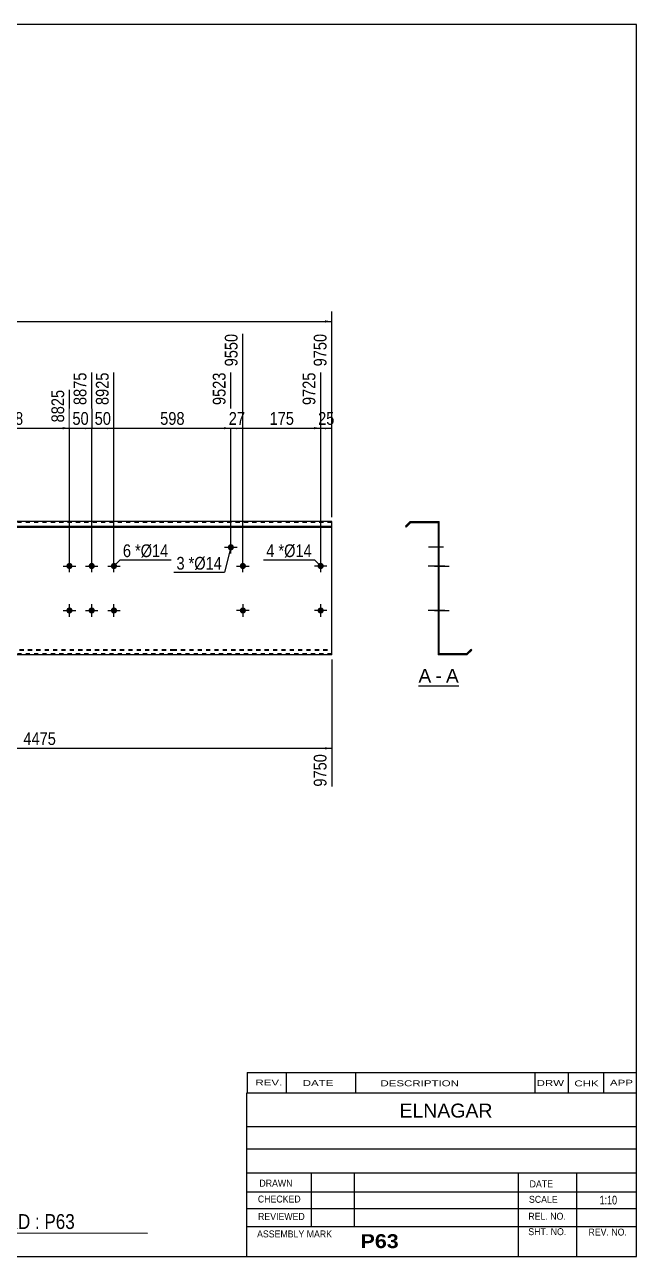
# Model space of a CAD drawing. Header units: millimetres. Extents: x -71 to 331, y -150 to 127.
# Drawn here: x 193.7 to 331.2, y -150.2 to 126.8 of the extents above; entities that cross this region are included whole.
import ezdxf

# ---------------------------------------------------------------- set-up
doc = ezdxf.new("R2010")
doc.units = ezdxf.units.MM
doc.linetypes.add('DXK_LINE_DOT1', pattern=[1.8814, 0.9407, -0.9407])
doc.styles.add('Arial', font='ARIAL.TTF', dxfattribs={"height": 0.2})
doc.styles.add('Arial Bold', font='ARIALBD.TTF', dxfattribs={"height": 0.2})
doc.styles.add('Arial Narrow', font='ARIALN.TTF', dxfattribs={"height": 0.2})

# ---------------------------------------------------------------- blocks, each defined once
blk = doc.blocks.new('Unknown-629084247-2036')
at = {"color": 5, "linetype": 'Continuous'}
for p, q in [((331.25, 126.75), (-68.75, 126.75)), ((-68.75, 126.75), (-68.75, -150.25)), ((331.25, -150.25), (331.25, 126.75)), ((-68.75, -150.25), (331.25, -150.25))]:
    blk.add_line(p, q, dxfattribs=at)
at = {"color": 174, "linetype": 'Continuous', "style": 'Arial'}
blk.add_text('Tekla structures', height=1.9102, rotation=90, dxfattribs=at).set_placement((-69.25, -149.75))
blk = doc.blocks.new('Unknown-629084247-12 - 1243')
at = {"color": 7, "linetype": 'Continuous'}
blk.add_line((282.27, -21.95), (291.3, -21.95), dxfattribs=at)
at = {"color": 0, "linetype": 'Continuous'}
blk.add_wipeout([(285.11, -21.2), (285.11, -18), (282.27, -18), (282.27, -21.2)], dxfattribs=at)
blk.add_wipeout([(287.49, -21.2), (287.49, -18), (286.07, -18), (286.07, -21.2)], dxfattribs=at)
at = {"color": 96, "linetype": 'Continuous', "style": 'Arial'}
blk.add_text('A', height=3.06, dxfattribs=at).set_placement((282.27, -21.2))
at = {"color": 0, "linetype": 'Continuous'}
blk.add_wipeout([(291.3, -21.2), (291.3, -18), (288.45, -18), (288.45, -21.2)], dxfattribs=at)
at = {"color": 96, "linetype": 'Continuous', "style": 'Arial'}
for s, p in [('A', (288.45, -21.2)), ('-', (286.07, -21.2))]:
    blk.add_text(s, height=3.06, dxfattribs=at).set_placement(p)
blk = doc.blocks.new('Part-629084247-1218 - 1203')
at = {"color": 2, "linetype": 'Continuous'}
for p, q in [((0, 15), (0, -15)), ((35.8, 15), (0, 15)), ((0, 13.94), (35.8, 13.94)), ((72.09, 15), (35.9, 15)), ((35.9, 13.94), (72.09, 13.94)), ((118.58, 15), (72.19, 15)), ((72.19, 13.94), (118.58, 13.94)), ((144.08, 15), (118.68, 15)), ((118.68, 13.94), (144.08, 13.94)), ((190.58, 15), (144.18, 15)), ((144.18, 13.94), (190.58, 13.94)), ((226.87, 15), (190.68, 15)), ((190.68, 13.94), (226.87, 13.94)), ((262.77, 15), (226.97, 15)), ((226.97, 13.94), (262.77, 13.94)), ((262.77, 13.94), (262.77, 15)), ((262.77, -15), (262.77, 13.94)), ((0, 13.76), (35.8, 13.76)), ((35.9, 13.76), (72.09, 13.76)), ((72.19, 13.76), (118.58, 13.76)), ((118.68, 13.76), (144.08, 13.76)), ((144.18, 13.76), (190.58, 13.76)), ((190.68, 13.76), (226.87, 13.76)), ((226.97, 13.76), (262.77, 13.76)), ((35.8, -15), (0, -15)), ((72.09, -15), (35.9, -15)), ((118.58, -15), (72.19, -15)), ((144.08, -15), (118.68, -15)), ((190.58, -15), (144.18, -15)), ((226.87, -15), (190.68, -15)), ((262.77, -15), (226.97, -15))]:
    blk.add_line(p, q, dxfattribs=at)
at = {"color": 7, "linetype": 'DXK_LINE_DOT1'}
for p, q in [((35.8, 14.75), (0, 14.75)), ((72.09, 14.75), (35.9, 14.75)), ((118.58, 14.75), (72.19, 14.75)), ((144.08, 14.75), (118.68, 14.75)), ((190.58, 14.75), (144.18, 14.75)), ((226.87, 14.75), (190.68, 14.75)), ((262.77, 14.75), (226.97, 14.75)), ((0, -13.76), (35.8, -13.76)), ((35.9, -13.76), (72.09, -13.76)), ((72.19, -13.76), (118.58, -13.76)), ((118.68, -13.76), (144.08, -13.76)), ((144.18, -13.76), (190.58, -13.76)), ((190.68, -13.76), (226.87, -13.76)), ((226.97, -13.76), (262.77, -13.76)), ((0, -13.94), (35.8, -13.94)), ((35.8, -14.75), (0, -14.75)), ((35.9, -13.94), (72.09, -13.94)), ((72.09, -14.75), (35.9, -14.75)), ((72.19, -13.94), (118.58, -13.94)), ((118.58, -14.75), (72.19, -14.75)), ((118.68, -13.94), (144.08, -13.94)), ((144.08, -14.75), (118.68, -14.75)), ((144.18, -13.94), (190.58, -13.94)), ((190.58, -14.75), (144.18, -14.75)), ((190.68, -13.94), (226.87, -13.94)), ((226.87, -14.75), (190.68, -14.75)), ((226.97, -13.94), (262.77, -13.94)), ((262.77, -14.75), (226.97, -14.75))]:
    blk.add_line(p, q, dxfattribs=at)
blk = doc.blocks.new('Bolt-629084247-1224 - 1203')
at = {"linetype": 'Continuous'}
for points in [[(203.08, 5, -1), (204.48, 5, -1)], [(208.08, 5, -1), (209.48, 5, -1)], [(213.08, 5, -1), (214.48, 5, -1)], [(203.08, -5, -1), (204.48, -5, -1)], [(208.08, -5, -1), (209.48, -5, -1)], [(213.08, -5, -1), (214.48, -5, -1)]]:
    blk.add_hatch(color=3, dxfattribs=at).paths.add_polyline_path(points)
at = {"color": 3, "linetype": 'Continuous'}
for p, q in [((203.78, 3.6), (203.78, 6.4)), ((208.78, 3.6), (208.78, 6.4)), ((213.78, 3.6), (213.78, 6.4)), ((202.38, 5), (205.18, 5)), ((207.38, 5), (210.18, 5)), ((212.38, 5), (215.18, 5)), ((202.38, -5), (205.18, -5)), ((203.78, -6.4), (203.78, -3.6)), ((207.38, -5), (210.18, -5)), ((208.78, -6.4), (208.78, -3.6)), ((212.38, -5), (215.18, -5)), ((213.78, -6.4), (213.78, -3.6))]:
    blk.add_line(p, q, dxfattribs=at)
blk = doc.blocks.new('Bolt-629084247-1226 - 1203')
at = {"linetype": 'Continuous'}
blk.add_hatch(color=3, dxfattribs=at).paths.add_polyline_path([(239.37, 9.21, -1), (240.77, 9.21, -1)])
at = {"color": 3, "linetype": 'Continuous'}
for p, q in [((238.67, 9.21), (241.47, 9.21)), ((240.07, 7.81), (240.07, 10.61))]:
    blk.add_line(p, q, dxfattribs=at)
blk = doc.blocks.new('Bolt-629084247-1229 - 1203')
at = {"linetype": 'Continuous'}
blk.add_hatch(color=3, dxfattribs=at).paths.add_polyline_path([(242.07, 5, -1), (243.47, 5, -1)])
at = {"color": 3, "linetype": 'Continuous'}
for p, q in [((242.77, 3.6), (242.77, 6.4)), ((241.37, 5), (244.17, 5))]:
    blk.add_line(p, q, dxfattribs=at)
blk = doc.blocks.new('Bolt-629084247-1230 - 1203')
at = {"linetype": 'Continuous'}
blk.add_hatch(color=3, dxfattribs=at).paths.add_polyline_path([(243.47, -5, -1), (242.07, -5, -1)])
at = {"color": 3, "linetype": 'Continuous'}
for p, q in [((244.17, -5), (241.37, -5)), ((242.77, -3.6), (242.77, -6.4))]:
    blk.add_line(p, q, dxfattribs=at)
blk = doc.blocks.new('Bolt-629084247-1231 - 1203')
at = {"linetype": 'Continuous'}
for points in [[(156.58, 5, -1), (157.98, 5, -1)], [(259.57, 5, -1), (260.97, 5, -1)]]:
    blk.add_hatch(color=3, dxfattribs=at).paths.add_polyline_path(points)
at = {"color": 3, "linetype": 'Continuous'}
for p, q in [((157.28, 3.6), (157.28, 6.4)), ((260.27, 3.6), (260.27, 6.4)), ((158.68, 5), (155.88, 5)), ((261.67, 5), (258.87, 5))]:
    blk.add_line(p, q, dxfattribs=at)
blk = doc.blocks.new('Bolt-629084247-1232 - 1203')
at = {"linetype": 'Continuous'}
for points in [[(156.58, -5, -1), (157.98, -5, -1)], [(259.57, -5, -1), (260.97, -5, -1)]]:
    blk.add_hatch(color=3, dxfattribs=at).paths.add_polyline_path(points)
at = {"color": 3, "linetype": 'Continuous'}
for p, q in [((158.68, -5), (155.88, -5)), ((157.28, -6.4), (157.28, -3.6)), ((261.67, -5), (258.87, -5)), ((260.27, -6.4), (260.27, -3.6))]:
    blk.add_line(p, q, dxfattribs=at)
blk = doc.blocks.new('Bolt-629084247-1248 - 1243')
at = {"linetype": 'Continuous'}
blk.add_hatch(color=3, dxfattribs=at).paths.add_polyline_path([(286.66, 9.91), (286.66, 8.51), (286.91, 8.51), (286.91, 9.91)])
at = {"color": 3, "linetype": 'Continuous'}
for p, q in [((287.86, 9.21), (284.56, 9.21)), ((286.91, 9.91), (286.66, 9.91)), ((286.91, 8.51), (286.66, 8.51))]:
    blk.add_line(p, q, dxfattribs=at)
blk = doc.blocks.new('Bolt-629084247-1264 - 1243')
at = {"linetype": 'Continuous'}
for points in [[(286.91, 4.3), (286.91, 5.7), (286.66, 5.7), (286.66, 4.3)], [(286.91, -5.7), (286.91, -4.3), (286.66, -4.3), (286.66, -5.7)]]:
    blk.add_hatch(color=3, dxfattribs=at).paths.add_polyline_path(points)
at = {"color": 3, "linetype": 'Continuous'}
for p, q in [((286.91, 5.7), (286.66, 5.7)), ((286.91, 5), (284.66, 5)), ((286.91, 4.3), (286.66, 4.3)), ((286.91, -5), (284.66, -5)), ((286.91, -4.3), (286.66, -4.3)), ((286.91, -5.7), (286.66, -5.7))]:
    blk.add_line(p, q, dxfattribs=at)
blk = doc.blocks.new('Part-629084247-1245 - 1243')
at = {"color": 2, "linetype": 'Continuous'}
for p, q in [((280.41, 15), (279.35, 13.94)), ((279.35, 13.94), (279.52, 13.76)), ((279.52, 13.76), (280.51, 14.75)), ((280.41, 15), (286.91, 15)), ((280.51, 14.75), (286.66, 14.75)), ((286.66, 14.75), (286.66, -15)), ((286.91, -14.75), (286.91, 15)), ((294.04, -13.76), (293.05, -14.75)), ((294.22, -13.94), (294.04, -13.76)), ((293.16, -15), (286.66, -15)), ((293.05, -14.75), (286.91, -14.75)), ((293.16, -15), (294.22, -13.94))]:
    blk.add_line(p, q, dxfattribs=at)
blk = doc.blocks.new('Bolt-629084247-1246 - 1243')
at = {"linetype": 'Continuous'}
for points in [[(286.66, 5.7), (286.66, 4.3), (286.91, 4.3), (286.91, 5.7)], [(286.66, 5.7), (286.66, 4.3), (286.91, 4.3), (286.91, 5.7)], [(286.66, 5.7), (286.66, 4.3), (286.91, 4.3), (286.91, 5.7)], [(286.66, -4.3), (286.66, -5.7), (286.91, -5.7), (286.91, -4.3)], [(286.66, -4.3), (286.66, -5.7), (286.91, -5.7), (286.91, -4.3)], [(286.66, -4.3), (286.66, -5.7), (286.91, -5.7), (286.91, -4.3)]]:
    blk.add_hatch(color=3, dxfattribs=at).paths.add_polyline_path(points)
at = {"color": 3, "linetype": 'Continuous'}
for p, q in [((286.91, 5.7), (286.66, 5.7)), ((286.91, 5.7), (286.66, 5.7)), ((286.91, 5.7), (286.66, 5.7)), ((288.21, 5), (284.41, 5)), ((288.21, 5), (284.41, 5)), ((288.21, 5), (284.41, 5)), ((286.91, 4.3), (286.66, 4.3)), ((286.91, 4.3), (286.66, 4.3)), ((286.91, 4.3), (286.66, 4.3)), ((288.21, -5), (284.41, -5)), ((288.21, -5), (284.41, -5)), ((288.21, -5), (284.41, -5)), ((286.91, -4.3), (286.66, -4.3)), ((286.91, -4.3), (286.66, -4.3)), ((286.91, -4.3), (286.66, -4.3)), ((286.91, -5.7), (286.66, -5.7)), ((286.91, -5.7), (286.66, -5.7)), ((286.91, -5.7), (286.66, -5.7))]:
    blk.add_line(p, q, dxfattribs=at)
blk = doc.blocks.new('Bolt-629084247-1247 - 1243')
at = {"linetype": 'Continuous'}
blk.add_hatch(color=3, dxfattribs=at).paths.add_polyline_path([(286.66, 9.91), (286.66, 8.51), (286.91, 8.51), (286.91, 9.91)])
at = {"color": 3, "linetype": 'Continuous'}
for p, q in [((287.86, 9.21), (284.56, 9.21)), ((286.91, 9.91), (286.66, 9.91)), ((286.91, 8.51), (286.66, 8.51))]:
    blk.add_line(p, q, dxfattribs=at)
blk = doc.blocks.new('Bolt-629084247-1249 - 1243')
at = {"linetype": 'Continuous'}
blk.add_hatch(color=3, dxfattribs=at).paths.add_polyline_path([(286.91, -5.7), (286.91, -4.3), (286.66, -4.3), (286.66, -5.7)])
at = {"color": 3, "linetype": 'Continuous'}
for p, q in [((286.91, -4.3), (286.66, -4.3)), ((287.71, -5), (286.66, -5)), ((286.91, -5.7), (286.66, -5.7))]:
    blk.add_line(p, q, dxfattribs=at)
blk = doc.blocks.new('Bolt-629084247-1250 - 1243')
at = {"linetype": 'Continuous'}
blk.add_hatch(color=3, dxfattribs=at).paths.add_polyline_path([(286.66, 5.7), (286.66, 4.3), (286.91, 4.3), (286.91, 5.7)])
at = {"color": 3, "linetype": 'Continuous'}
for p, q in [((286.91, 5.7), (286.66, 5.7)), ((287.86, 5), (284.56, 5)), ((286.91, 4.3), (286.66, 4.3))]:
    blk.add_line(p, q, dxfattribs=at)
blk = doc.blocks.new('Bolt-629084247-1251 - 1243')
at = {"linetype": 'Continuous'}
for points in [[(286.66, 5.7), (286.66, 4.3), (286.91, 4.3), (286.91, 5.7)], [(286.66, 5.7), (286.66, 4.3), (286.91, 4.3), (286.91, 5.7)], [(286.66, 5.7), (286.66, 4.3), (286.91, 4.3), (286.91, 5.7)], [(286.66, -4.3), (286.66, -5.7), (286.91, -5.7), (286.91, -4.3)], [(286.66, -4.3), (286.66, -5.7), (286.91, -5.7), (286.91, -4.3)], [(286.66, -4.3), (286.66, -5.7), (286.91, -5.7), (286.91, -4.3)]]:
    blk.add_hatch(color=3, dxfattribs=at).paths.add_polyline_path(points)
at = {"color": 3, "linetype": 'Continuous'}
for p, q in [((286.91, 5.7), (286.66, 5.7)), ((286.91, 5.7), (286.66, 5.7)), ((286.91, 5.7), (286.66, 5.7)), ((288.21, 5), (284.41, 5)), ((288.21, 5), (284.41, 5)), ((288.21, 5), (284.41, 5)), ((286.91, 4.3), (286.66, 4.3)), ((286.91, 4.3), (286.66, 4.3)), ((286.91, 4.3), (286.66, 4.3)), ((288.21, -5), (284.41, -5)), ((288.21, -5), (284.41, -5)), ((288.21, -5), (284.41, -5)), ((286.91, -4.3), (286.66, -4.3)), ((286.91, -4.3), (286.66, -4.3)), ((286.91, -4.3), (286.66, -4.3)), ((286.91, -5.7), (286.66, -5.7)), ((286.91, -5.7), (286.66, -5.7)), ((286.91, -5.7), (286.66, -5.7))]:
    blk.add_line(p, q, dxfattribs=at)
blk = doc.blocks.new('Bolt-629084247-1252 - 1243')
at = {"linetype": 'Continuous'}
blk.add_hatch(color=3, dxfattribs=at).paths.add_polyline_path([(286.66, 9.91), (286.66, 8.51), (286.91, 8.51), (286.91, 9.91)])
at = {"color": 3, "linetype": 'Continuous'}
for p, q in [((287.83, 9.21), (284.53, 9.21)), ((286.91, 9.91), (286.66, 9.91)), ((286.91, 8.51), (286.66, 8.51))]:
    blk.add_line(p, q, dxfattribs=at)
blk = doc.blocks.new('Bolt-629084247-1253 - 1243')
at = {"linetype": 'Continuous'}
blk.add_hatch(color=3, dxfattribs=at).paths.add_polyline_path([(286.66, 9.91), (286.66, 8.51), (286.91, 8.51), (286.91, 9.91)])
at = {"color": 3, "linetype": 'Continuous'}
for p, q in [((287.83, 9.21), (284.53, 9.21)), ((286.91, 9.91), (286.66, 9.91)), ((286.91, 8.51), (286.66, 8.51))]:
    blk.add_line(p, q, dxfattribs=at)
blk = doc.blocks.new('Bolt-629084247-1254 - 1243')
at = {"linetype": 'Continuous'}
blk.add_hatch(color=3, dxfattribs=at).paths.add_polyline_path([(286.91, -5.7), (286.91, -4.3), (286.66, -4.3), (286.66, -5.7)])
at = {"color": 3, "linetype": 'Continuous'}
for p, q in [((286.91, -4.3), (286.66, -4.3)), ((287.71, -5), (286.66, -5)), ((286.91, -5.7), (286.66, -5.7))]:
    blk.add_line(p, q, dxfattribs=at)
blk = doc.blocks.new('Bolt-629084247-1255 - 1243')
at = {"linetype": 'Continuous'}
blk.add_hatch(color=3, dxfattribs=at).paths.add_polyline_path([(286.66, 5.7), (286.66, 4.3), (286.91, 4.3), (286.91, 5.7)])
at = {"color": 3, "linetype": 'Continuous'}
for p, q in [((286.91, 5.7), (286.66, 5.7)), ((287.83, 5), (284.53, 5)), ((286.91, 4.3), (286.66, 4.3))]:
    blk.add_line(p, q, dxfattribs=at)
blk = doc.blocks.new('Bolt-629084247-1256 - 1243')
at = {"linetype": 'Continuous'}
blk.add_hatch(color=3, dxfattribs=at).paths.add_polyline_path([(286.66, 5.7), (286.66, 4.3), (286.91, 4.3), (286.91, 5.7)])
at = {"color": 3, "linetype": 'Continuous'}
for p, q in [((286.91, 5.7), (286.66, 5.7)), ((287.83, 5), (284.53, 5)), ((286.91, 4.3), (286.66, 4.3))]:
    blk.add_line(p, q, dxfattribs=at)
blk = doc.blocks.new('Bolt-629084247-1257 - 1243')
at = {"linetype": 'Continuous'}
blk.add_hatch(color=3, dxfattribs=at).paths.add_polyline_path([(286.91, -5.7), (286.91, -4.3), (286.66, -4.3), (286.66, -5.7)])
at = {"color": 3, "linetype": 'Continuous'}
for p, q in [((286.91, -4.3), (286.66, -4.3)), ((287.71, -5), (286.66, -5)), ((286.91, -5.7), (286.66, -5.7))]:
    blk.add_line(p, q, dxfattribs=at)
blk = doc.blocks.new('Bolt-629084247-1258 - 1243')
at = {"linetype": 'Continuous'}
blk.add_hatch(color=3, dxfattribs=at).paths.add_polyline_path([(286.66, 5.7), (286.66, 4.3), (286.91, 4.3), (286.91, 5.7)])
blk.add_hatch(color=3, dxfattribs=at).paths.add_polyline_path([(286.66, 5.7), (286.66, 4.3), (286.91, 4.3), (286.91, 5.7)])
at = {"color": 3, "linetype": 'Continuous'}
for p, q in [((286.66, 5.7), (286.91, 5.7)), ((286.66, 5.7), (286.91, 5.7)), ((285.86, 5), (289.16, 5)), ((285.86, 5), (289.16, 5)), ((286.66, 4.3), (286.91, 4.3)), ((286.66, 4.3), (286.91, 4.3))]:
    blk.add_line(p, q, dxfattribs=at)
blk = doc.blocks.new('Bolt-629084247-1259 - 1243')
at = {"linetype": 'Continuous'}
blk.add_hatch(color=3, dxfattribs=at).paths.add_polyline_path([(286.66, -4.3), (286.66, -5.7), (286.91, -5.7), (286.91, -4.3)])
blk.add_hatch(color=3, dxfattribs=at).paths.add_polyline_path([(286.66, -4.3), (286.66, -5.7), (286.91, -5.7), (286.91, -4.3)])
at = {"color": 3, "linetype": 'Continuous'}
for p, q in [((285.86, -5), (289.16, -5)), ((285.86, -5), (289.16, -5)), ((286.66, -4.3), (286.91, -4.3)), ((286.66, -4.3), (286.91, -4.3)), ((286.66, -5.7), (286.91, -5.7)), ((286.66, -5.7), (286.91, -5.7))]:
    blk.add_line(p, q, dxfattribs=at)
blk = doc.blocks.new('Bolt-629084247-1260 - 1243')
at = {"linetype": 'Continuous'}
blk.add_hatch(color=3, dxfattribs=at).paths.add_polyline_path([(286.66, 5.7), (286.66, 4.3), (286.91, 4.3), (286.91, 5.7)])
at = {"color": 3, "linetype": 'Continuous'}
for p, q in [((286.91, 5.7), (286.66, 5.7)), ((287.86, 5), (284.56, 5)), ((286.91, 4.3), (286.66, 4.3))]:
    blk.add_line(p, q, dxfattribs=at)
blk = doc.blocks.new('Bolt-629084247-1261 - 1243')
at = {"linetype": 'Continuous'}
blk.add_hatch(color=3, dxfattribs=at).paths.add_polyline_path([(286.91, -5.7), (286.91, -4.3), (286.66, -4.3), (286.66, -5.7)])
at = {"color": 3, "linetype": 'Continuous'}
for p, q in [((286.91, -4.3), (286.66, -4.3)), ((287.71, -5), (286.66, -5)), ((286.91, -5.7), (286.66, -5.7))]:
    blk.add_line(p, q, dxfattribs=at)
blk = doc.blocks.new('Bolt-629084247-1262 - 1243')
at = {"linetype": 'Continuous'}
blk.add_hatch(color=3, dxfattribs=at).paths.add_polyline_path([(286.66, 5.7), (286.66, 4.3), (286.91, 4.3), (286.91, 5.7)])
blk.add_hatch(color=3, dxfattribs=at).paths.add_polyline_path([(286.66, 5.7), (286.66, 4.3), (286.91, 4.3), (286.91, 5.7)])
at = {"color": 3, "linetype": 'Continuous'}
for p, q in [((286.66, 5.7), (286.91, 5.7)), ((286.66, 5.7), (286.91, 5.7)), ((285.86, 5), (289.16, 5)), ((285.86, 5), (289.16, 5)), ((286.66, 4.3), (286.91, 4.3)), ((286.66, 4.3), (286.91, 4.3))]:
    blk.add_line(p, q, dxfattribs=at)
blk = doc.blocks.new('Bolt-629084247-1263 - 1243')
at = {"linetype": 'Continuous'}
blk.add_hatch(color=3, dxfattribs=at).paths.add_polyline_path([(286.66, -4.3), (286.66, -5.7), (286.91, -5.7), (286.91, -4.3)])
blk.add_hatch(color=3, dxfattribs=at).paths.add_polyline_path([(286.66, -4.3), (286.66, -5.7), (286.91, -5.7), (286.91, -4.3)])
at = {"color": 3, "linetype": 'Continuous'}
for p, q in [((285.86, -5), (289.16, -5)), ((285.86, -5), (289.16, -5)), ((286.66, -4.3), (286.91, -4.3)), ((286.66, -4.3), (286.91, -4.3)), ((286.66, -5.7), (286.91, -5.7)), ((286.66, -5.7), (286.91, -5.7))]:
    blk.add_line(p, q, dxfattribs=at)
blk = doc.blocks.new('StraightDimension-629084247-1284 - 1203')
at = {"linetype": 'Continuous'}
blk.add_hatch(color=7, dxfattribs=at).paths.add_polyline_path([(212.28, 36.25), (213.78, 36), (212.28, 35.75)])
at = {"color": 7, "linetype": 'Continuous'}
for p, q in [((208.78, 6), (208.78, 48.51)), ((213.78, 6), (213.78, 48.51)), ((208.78, 36), (213.78, 36))]:
    blk.add_line(p, q, dxfattribs=at)
at = {"color": 0}
blk.add_wipeout([(213.7, 36.15), (213.7, 40.35), (208.85, 40.35), (208.85, 36.15)], dxfattribs=at)
at = {"color": 0, "linetype": 'Continuous'}
blk.add_wipeout([(213.18, 49.11), (208.98, 49.11), (208.98, 40.6), (213.18, 40.6)], dxfattribs=at)
at = {"color": 3, "linetype": 'Continuous', "style": 'Arial Narrow'}
blk.add_text('8925', height=2.863, rotation=90.0002, dxfattribs=at).set_placement((212.58, 41.2))
at = {"color": 3, "style": 'Arial Narrow'}
blk.add_text('50', height=2.863, dxfattribs=at).set_placement((209.45, 36.75))
blk = doc.blocks.new('StraightDimension-629084247-1283 - 1203')
at = {"linetype": 'Continuous'}
blk.add_hatch(color=7, dxfattribs=at).paths.add_polyline_path([(238.57, 36.25), (240.07, 36), (238.57, 35.75)])
at = {"color": 7, "linetype": 'Continuous'}
for p, q in [((213.78, 6), (213.78, 48.51)), ((240.07, 10.21), (240.07, 48.51)), ((213.78, 36), (240.07, 36))]:
    blk.add_line(p, q, dxfattribs=at)
at = {"color": 0, "linetype": 'Continuous'}
blk.add_wipeout([(239.47, 49.11), (235.27, 49.11), (235.27, 40.6), (239.47, 40.6)], dxfattribs=at)
at = {"color": 0}
blk.add_wipeout([(230.26, 36.15), (230.26, 40.35), (223.58, 40.35), (223.58, 36.15)], dxfattribs=at)
at = {"color": 3, "linetype": 'Continuous', "style": 'Arial Narrow'}
blk.add_text('9523', height=2.863, rotation=90.0002, dxfattribs=at).set_placement((238.87, 41.2))
at = {"color": 3, "style": 'Arial Narrow'}
blk.add_text('598', height=2.863, dxfattribs=at).set_placement((224.18, 36.75))
blk = doc.blocks.new('StraightDimension-629084247-1282 - 1203')
at = {"linetype": 'Continuous'}
blk.add_hatch(color=7, dxfattribs=at).paths.add_polyline_path([(241.27, 36.25), (242.77, 36), (241.27, 35.75)])
at = {"color": 7, "linetype": 'Continuous'}
for p, q in [((242.77, 6), (242.77, 57.21)), ((240.07, 10.21), (240.07, 48.51)), ((240.07, 36), (242.77, 36))]:
    blk.add_line(p, q, dxfattribs=at)
at = {"color": 0, "linetype": 'Continuous'}
blk.add_wipeout([(242.17, 57.81), (237.97, 57.81), (237.97, 49.3), (242.17, 49.3)], dxfattribs=at)
at = {"color": 0}
blk.add_wipeout([(243.85, 36.15), (243.85, 40.35), (238.99, 40.35), (238.99, 36.15)], dxfattribs=at)
at = {"color": 3, "linetype": 'Continuous', "style": 'Arial Narrow'}
blk.add_text('9550', height=2.863, rotation=90.0002, dxfattribs=at).set_placement((241.57, 49.9))
at = {"color": 3, "style": 'Arial Narrow'}
blk.add_text('27', height=2.863, dxfattribs=at).set_placement((239.59, 36.75))
blk = doc.blocks.new('StraightDimension-629084247-1286 - 1203')
at = {"linetype": 'Continuous'}
blk.add_hatch(color=7, dxfattribs=at).paths.add_polyline_path([(202.28, 36.25), (203.78, 36), (202.28, 35.75)])
at = {"color": 7, "linetype": 'Continuous'}
for p, q in [((177.48, 10.21), (177.48, 57.21)), ((203.78, 6), (203.78, 44.61)), ((177.48, 36), (203.78, 36))]:
    blk.add_line(p, q, dxfattribs=at)
at = {"color": 0, "linetype": 'Continuous'}
blk.add_wipeout([(203.18, 45.21), (198.98, 45.21), (198.98, 36.7), (203.18, 36.7)], dxfattribs=at)
at = {"color": 0}
blk.add_wipeout([(193.97, 36.15), (193.97, 40.35), (187.29, 40.35), (187.29, 36.15)], dxfattribs=at)
at = {"color": 3, "linetype": 'Continuous', "style": 'Arial Narrow'}
blk.add_text('8825', height=2.863, rotation=90.0002, dxfattribs=at).set_placement((202.58, 37.3))
at = {"color": 3, "style": 'Arial Narrow'}
blk.add_text('598', height=2.863, dxfattribs=at).set_placement((187.89, 36.75))
blk = doc.blocks.new('StraightDimension-629084247-1280 - 1203')
at = {"linetype": 'Continuous'}
blk.add_hatch(color=7, dxfattribs=at).paths.add_polyline_path([(261.27, 36.25), (262.77, 36), (261.27, 35.75)])
at = {"color": 7, "linetype": 'Continuous'}
for p, q in [((262.77, 16), (262.77, 57.21)), ((260.27, 6), (260.27, 48.51)), ((260.27, 36), (262.77, 36))]:
    blk.add_line(p, q, dxfattribs=at)
at = {"color": 0, "linetype": 'Continuous'}
blk.add_wipeout([(262.17, 57.81), (257.97, 57.81), (257.97, 49.3), (262.17, 49.3)], dxfattribs=at)
at = {"color": 0}
blk.add_wipeout([(263.95, 36.15), (263.95, 40.35), (259.09, 40.35), (259.09, 36.15)], dxfattribs=at)
at = {"color": 3, "linetype": 'Continuous', "style": 'Arial Narrow'}
blk.add_text('9750', height=2.863, rotation=90.0002, dxfattribs=at).set_placement((261.57, 49.9))
at = {"color": 3, "style": 'Arial Narrow'}
blk.add_text('25', height=2.863, dxfattribs=at).set_placement((259.69, 36.75))
blk = doc.blocks.new('StraightDimension-629084247-1373 - 1203')
at = {"linetype": 'Continuous'}
blk.add_hatch(color=7, dxfattribs=at).paths.add_polyline_path([(261.27, -35.75), (262.77, -36), (261.27, -36.25)])
at = {"color": 7, "linetype": 'Continuous'}
for p, q in [((131.38, -6), (131.38, -44.61)), ((262.77, -16), (262.77, -44.61)), ((131.38, -36), (262.77, -36))]:
    blk.add_line(p, q, dxfattribs=at)
at = {"color": 0}
blk.add_wipeout([(201.33, -35.85), (201.33, -31.65), (192.82, -31.65), (192.82, -35.85)], dxfattribs=at)
at = {"color": 0, "linetype": 'Continuous'}
blk.add_wipeout([(262.17, -36.7), (257.97, -36.7), (257.97, -45.21), (262.17, -45.21)], dxfattribs=at)
at = {"color": 3, "style": 'Arial Narrow'}
blk.add_text('4475', height=2.863, dxfattribs=at).set_placement((193.42, -35.25))
at = {"color": 3, "linetype": 'Continuous', "style": 'Arial Narrow'}
blk.add_text('9750', height=2.863, rotation=90.0002, dxfattribs=at).set_placement((261.57, -44.61))
blk = doc.blocks.new('StraightDimension-629084247-1285 - 1203')
at = {"linetype": 'Continuous'}
blk.add_hatch(color=7, dxfattribs=at).paths.add_polyline_path([(207.28, 36.25), (208.78, 36), (207.28, 35.75)])
at = {"color": 7, "linetype": 'Continuous'}
for p, q in [((208.78, 6), (208.78, 48.51)), ((203.78, 6), (203.78, 44.61)), ((203.78, 36), (208.78, 36))]:
    blk.add_line(p, q, dxfattribs=at)
at = {"color": 0}
blk.add_wipeout([(208.7, 36.15), (208.7, 40.35), (203.85, 40.35), (203.85, 36.15)], dxfattribs=at)
at = {"color": 0, "linetype": 'Continuous'}
blk.add_wipeout([(208.18, 49.11), (203.98, 49.11), (203.98, 40.6), (208.18, 40.6)], dxfattribs=at)
at = {"color": 3, "linetype": 'Continuous', "style": 'Arial Narrow'}
blk.add_text('8875', height=2.863, rotation=90.0002, dxfattribs=at).set_placement((207.58, 41.2))
at = {"color": 3, "style": 'Arial Narrow'}
blk.add_text('50', height=2.863, dxfattribs=at).set_placement((204.45, 36.75))
blk = doc.blocks.new('StraightDimension-629084247-1281 - 1203')
at = {"linetype": 'Continuous'}
blk.add_hatch(color=7, dxfattribs=at).paths.add_polyline_path([(258.77, 36.25), (260.27, 36), (258.77, 35.75)])
at = {"color": 7, "linetype": 'Continuous'}
for p, q in [((242.77, 6), (242.77, 57.21)), ((260.27, 6), (260.27, 48.51)), ((242.77, 36), (260.27, 36))]:
    blk.add_line(p, q, dxfattribs=at)
at = {"color": 0}
blk.add_wipeout([(254.86, 36.15), (254.86, 40.35), (248.18, 40.35), (248.18, 36.15)], dxfattribs=at)
at = {"color": 0, "linetype": 'Continuous'}
blk.add_wipeout([(259.67, 49.11), (255.47, 49.11), (255.47, 40.6), (259.67, 40.6)], dxfattribs=at)
at = {"color": 3, "linetype": 'Continuous', "style": 'Arial Narrow'}
blk.add_text('9725', height=2.863, rotation=90.0002, dxfattribs=at).set_placement((259.07, 41.2))
at = {"color": 3, "style": 'Arial Narrow'}
blk.add_text('175', height=2.863, dxfattribs=at).set_placement((248.78, 36.75))
blk = doc.blocks.new('StraightDimension-629084247-1415 - 1203')
at = {"linetype": 'Continuous'}
for points in [[(1.5, 59.75), (0, 60), (1.5, 60.25)], [(261.27, 60.25), (262.77, 60), (261.27, 59.75)]]:
    blk.add_hatch(color=7, dxfattribs=at).paths.add_polyline_path(points)
at = {"color": 7, "linetype": 'Continuous'}
for p, q in [((0, 16), (0, 62.25)), ((262.77, 16), (262.77, 62.25)), ((0, 60), (262.77, 60))]:
    blk.add_line(p, q, dxfattribs=at)
at = {"color": 0}
blk.add_wipeout([(135.64, 60.15), (135.64, 64.35), (127.13, 64.35), (127.13, 60.15)], dxfattribs=at)
at = {"color": 3, "style": 'Arial Narrow'}
blk.add_text('9750', height=2.863, dxfattribs=at).set_placement((127.73, 60.75))
blk = doc.blocks.new('CBS_CALLOFF-629084247-2113')
at = {"color": 7, "linetype": 'Continuous'}
blk.add_line((105.13, -144.98), (221.36, -145), dxfattribs=at)
at = {"color": 3, "linetype": 'Continuous', "style": 'Arial Narrow'}
blk.add_text('QTY= 10 Nos.      COLD FORMED     MKD : P63', height=3.3405, dxfattribs=at).set_placement((122.13, -144.09))
blk = doc.blocks.new('CBS_NAME_BLOG-629084247-2114')
at = {"color": 7, "linetype": 'Continuous'}
for p, q in [((243.66, -113.5), (331.18, -113.5)), ((243.66, -150.21), (243.66, -113.5)), ((243.66, -121.04), (331.18, -121.04)), ((243.73, -126.09), (331.25, -126.09)), ((243.66, -131.46), (331.18, -131.46)), ((258.18, -143.57), (258.18, -131.47)), ((267.87, -143.54), (267.87, -131.47)), ((304.78, -150.21), (304.78, -131.48)), ((317.83, -150.21), (317.83, -131.47)), ((243.67, -135.76), (331.25, -135.74)), ((243.66, -139.51), (331.18, -139.51)), ((243.66, -143.55), (331.18, -143.55)), ((243.66, -150.25), (331.25, -150.25))]:
    blk.add_line(p, q, dxfattribs=at)
at = {"color": 3, "linetype": 'Continuous', "style": 'Arial'}
blk.add_text('ELNAGAR', height=3.133, dxfattribs=at).set_placement((277.98, -119.03))
at = {"color": 3, "linetype": 'Continuous'}
for s, height, style, width, p in [('DRAWN', 1.566, 'Arial', 0.9, (246.49, -134.57)), ('DATE', 1.566, 'Arial', 0.9, (307.25, -134.73)), ('CHECKED', 1.566, 'Arial', 0.9, (246.14, -138.14)), ('SCALE', 1.566, 'Arial', 0.9, (307.1, -138.21)), ('1:10', 1.957, 'Arial Narrow', 0.9, (322.99, -138.57)), ('REVIEWED', 1.566, 'Arial', 0.9, (246.18, -142.06)), ('REL. NO.', 1.566, 'Arial', 0.9, (306.96, -142.01)), ('SHT. NO.', 1.566, 'Arial', 0.9, (306.96, -145.48)), ('REV. NO.', 1.566, 'Arial', 0.9, (320.48, -145.57)), ('ASSEMBLY MARK', 1.5663, 'Arial', 0.9, (245.96, -145.99)), ('P63', 3.131, 'Arial Bold', 1.1, (269.24, -148.39))]:
    blk.add_text(s, height=height, dxfattribs=dict(at, style=style, width=width)).set_placement(p)
blk = doc.blocks.new('CBS_REVISION-629084247-2115')
at = {"color": 7, "linetype": 'Continuous'}
for p, q in [((243.74, -108.87), (331.24, -108.87)), ((243.74, -108.87), (243.74, -113.5)), ((252.54, -108.87), (252.54, -113.5)), ((268.13, -108.87), (268.13, -113.44)), ((308.39, -108.87), (308.39, -113.5)), ((315.93, -108.87), (315.93, -113.5)), ((323.88, -108.87), (323.88, -113.5)), ((243.74, -113.5), (331.24, -113.5))]:
    blk.add_line(p, q, dxfattribs=at)
at = {"color": 7, "style": 'Arial Narrow', "width": 1.7}
for s, height, p in [('REV.', 1.326, (245.6, -111.82)), ('DATE', 1.326, (256.23, -111.94)), ('DESCRIPTION', 1.3257, (273.71, -111.99)), ('DRW', 1.326, (308.82, -111.93)), ('CHK', 1.326, (317.31, -112.02)), ('APP', 1.326, (325.31, -111.87))]:
    blk.add_text(s, height=height, dxfattribs=at).set_placement(p)
blk = doc.blocks.new('MarkSet-629084247-1451 - 1203')
at = {"color": 0}
blk.add_wipeout([(229.66, 4.19), (229.66, 7.19), (227.84, 7.19), (227.84, 4.19)], dxfattribs=at)
blk.add_wipeout([(229.66, 4.19), (229.66, 7.19), (227.84, 7.19), (227.84, 4.19)], dxfattribs=at)
blk.add_wipeout([(231.84, 4.19), (231.84, 7.19), (230.56, 7.19), (230.56, 4.19)], dxfattribs=at)
blk.add_wipeout([(231.84, 4.19), (231.84, 7.19), (230.56, 7.19), (230.56, 4.19)], dxfattribs=at)
at = {"color": 3, "style": 'Arial Narrow'}
blk.add_text('3', height=2.86, dxfattribs=at).set_placement((227.84, 4.19))
at = {"color": 0}
blk.add_wipeout([(238.05, 4.19), (238.05, 7.19), (231.84, 7.19), (231.84, 4.19)], dxfattribs=at)
blk.add_wipeout([(238.05, 4.19), (238.05, 7.19), (231.84, 7.19), (231.84, 4.19)], dxfattribs=at)
at = {"color": 7, "linetype": 'Continuous'}
for p in [(240.07, 9.21), (227.24, 3.59)]:
    blk.add_line(p, (238.65, 3.59), dxfattribs=at)
at = {"color": 3, "style": 'Arial Narrow'}
for s, height, p in [('*', 2.86, (230.56, 4.19)), ('Ø14', 2.863, (231.84, 4.19))]:
    blk.add_text(s, height=height, dxfattribs=at).set_placement(p)
blk = doc.blocks.new('MarkSet-629084247-1457 - 1203')
at = {"color": 0}
blk.add_wipeout([(249.86, 7.01), (249.86, 10.01), (248.04, 10.01), (248.04, 7.01)], dxfattribs=at)
blk.add_wipeout([(249.86, 7.01), (249.86, 10.01), (248.04, 10.01), (248.04, 7.01)], dxfattribs=at)
blk.add_wipeout([(252.04, 7.01), (252.04, 10.01), (250.76, 10.01), (250.76, 7.01)], dxfattribs=at)
blk.add_wipeout([(252.04, 7.01), (252.04, 10.01), (250.76, 10.01), (250.76, 7.01)], dxfattribs=at)
at = {"color": 3, "style": 'Arial Narrow'}
blk.add_text('4', height=2.86, dxfattribs=at).set_placement((248.04, 7.01))
at = {"color": 0}
blk.add_wipeout([(258.25, 7.01), (258.25, 10.01), (252.04, 10.01), (252.04, 7.01)], dxfattribs=at)
blk.add_wipeout([(258.25, 7.01), (258.25, 10.01), (252.04, 10.01), (252.04, 7.01)], dxfattribs=at)
at = {"color": 7, "linetype": 'Continuous'}
for p in [(247.44, 6.41), (260.27, 5)]:
    blk.add_line(p, (258.85, 6.41), dxfattribs=at)
at = {"color": 3, "style": 'Arial Narrow'}
for s, height, p in [('*', 2.86, (250.76, 7.01)), ('Ø14', 2.863, (252.04, 7.01))]:
    blk.add_text(s, height=height, dxfattribs=at).set_placement(p)
blk = doc.blocks.new('Mark-629084247-1466 - 1203')
at = {"color": 0}
blk.add_wipeout([(217.62, 7.01), (217.62, 10.01), (215.79, 10.01), (215.79, 7.01)], dxfattribs=at)
blk.add_wipeout([(217.62, 7.01), (217.62, 10.01), (215.79, 10.01), (215.79, 7.01)], dxfattribs=at)
at = {"color": 7, "linetype": 'Continuous'}
blk.add_line((213.78, 5), (215.19, 6.41), dxfattribs=at)
at = {"color": 0}
blk.add_wipeout([(219.79, 7.01), (219.79, 10.01), (218.52, 10.01), (218.52, 7.01)], dxfattribs=at)
blk.add_wipeout([(219.79, 7.01), (219.79, 10.01), (218.52, 10.01), (218.52, 7.01)], dxfattribs=at)
at = {"color": 3, "style": 'Arial Narrow'}
blk.add_text('6', height=2.86, dxfattribs=at).set_placement((215.79, 7.01))
at = {"color": 0}
blk.add_wipeout([(226.01, 7.01), (226.01, 10.01), (219.79, 10.01), (219.79, 7.01)], dxfattribs=at)
blk.add_wipeout([(226.01, 7.01), (226.01, 10.01), (219.79, 10.01), (219.79, 7.01)], dxfattribs=at)
at = {"color": 7, "linetype": 'Continuous'}
blk.add_line((215.19, 6.41), (226.61, 6.41), dxfattribs=at)
at = {"color": 3, "style": 'Arial Narrow'}
for s, height, p in [('*', 2.86, (218.52, 7.01)), ('Ø14', 2.863, (219.79, 7.01))]:
    blk.add_text(s, height=height, dxfattribs=at).set_placement(p)

msp = doc.modelspace()

# ---------------------------------------------------------------- block references
for name in ['Unknown-629084247-2036', 'Part-629084247-1218 - 1203', 'Part-629084247-1245 - 1243', 'Bolt-629084247-1226 - 1203', 'Bolt-629084247-1252 - 1243', 'Bolt-629084247-1253 - 1243', 'Bolt-629084247-1248 - 1243', 'Bolt-629084247-1247 - 1243', 'Bolt-629084247-1231 - 1203', 'Bolt-629084247-1224 - 1203', 'Bolt-629084247-1229 - 1203', 'Bolt-629084247-1246 - 1243', 'Bolt-629084247-1251 - 1243', 'Bolt-629084247-1255 - 1243', 'Bolt-629084247-1256 - 1243', 'Bolt-629084247-1250 - 1243', 'Bolt-629084247-1260 - 1243', 'Bolt-629084247-1264 - 1243', 'Bolt-629084247-1258 - 1243', 'Bolt-629084247-1262 - 1243', 'Bolt-629084247-1232 - 1203', 'Bolt-629084247-1230 - 1203', 'Bolt-629084247-1259 - 1243', 'Bolt-629084247-1263 - 1243', 'Bolt-629084247-1249 - 1243', 'Bolt-629084247-1254 - 1243', 'Bolt-629084247-1257 - 1243', 'Bolt-629084247-1261 - 1243', 'CBS_REVISION-629084247-2115', 'CBS_NAME_BLOG-629084247-2114', 'CBS_CALLOFF-629084247-2113']:
    msp.add_blockref(name, (0, 0))

# ---------------------------------------------------------------- next in the draw order: block references
for name in ['StraightDimension-629084247-1286 - 1203', 'StraightDimension-629084247-1280 - 1203', 'StraightDimension-629084247-1284 - 1203', 'StraightDimension-629084247-1373 - 1203', 'Unknown-629084247-12 - 1243']:
    msp.add_blockref(name, (0, 0))

# ---------------------------------------------------------------- next in the draw order: block references
for name in ['StraightDimension-629084247-1285 - 1203', 'StraightDimension-629084247-1283 - 1203']:
    msp.add_blockref(name, (0, 0))

# ---------------------------------------------------------------- next in the draw order: block references
msp.add_blockref('StraightDimension-629084247-1282 - 1203', (0, 0))

# ---------------------------------------------------------------- next in the draw order: block references
for name in ['StraightDimension-629084247-1281 - 1203', 'MarkSet-629084247-1451 - 1203']:
    msp.add_blockref(name, (0, 0))

# ---------------------------------------------------------------- next in the draw order: block references
for name in ['StraightDimension-629084247-1415 - 1203', 'Mark-629084247-1466 - 1203', 'MarkSet-629084247-1457 - 1203']:
    msp.add_blockref(name, (0, 0))

doc.saveas('drawing.dxf')
